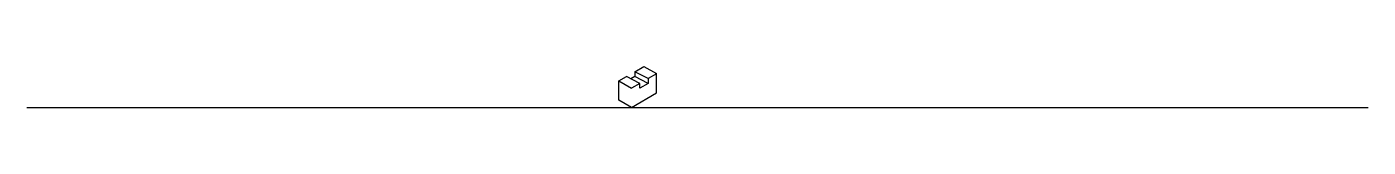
# Model space of a CAD drawing. Header units: millimetres. Extents: x 2746 to 5532, y 990 to 1075.
import ezdxf

# ---------------------------------------------------------------- set-up
doc = ezdxf.new("R2010")
doc.units = ezdxf.units.MM

msp = doc.modelspace()

# ---------------------------------------------------------------- linework, layer by layer
at = {"color": 52, "true_color": 0xc8c92d}
for p, q in [((4009, 1064.4), (4027.6, 1075.2)), ((3975.7, 1045.1), (3991.8, 1054.4)), ((4001.7, 990), (4053.6, 1020.1))]:
    msp.add_line(p, q, dxfattribs=at)
at = {"color": 7, "true_color": 0xffffff}
for p, q in [((4036.2, 1050.1), (4009, 1064.4)), ((4009, 1064.4), (4009, 1054.4)), ((4053.6, 1060.1), (4036.2, 1050.1)), ((4019, 1040.1), (3991.8, 1054.4)), ((4009, 1054.4), (4000.3, 1049.9)), ((4019, 1039.9), (4001.7, 1030.4)), ((4036.2, 1040.1), (4009, 1054.4)), ((4036.2, 1040.1), (4019, 1029.9)), ((4019, 1029.9), (4019, 1039.9)), ((4036.2, 1050.1), (4036.2, 1040.1))]:
    msp.add_line(p, q, dxfattribs=at)
at = {"color": 40, "true_color": 0xf8d731}
for p, q in [((4027.6, 1075.2), (4053.6, 1060.5)), ((4053.6, 1020.1), (4053.6, 1060.1)), ((3975.7, 1005.1), (3975.7, 1045.1)), ((3975.7, 1045.1), (4001.7, 1030.4)), ((4001.7, 990), (3975.7, 1005.1))]:
    msp.add_line(p, q, dxfattribs=at)
msp.add_line((2745.9, 990), (5532.2, 990))

doc.saveas('drawing.dxf')
